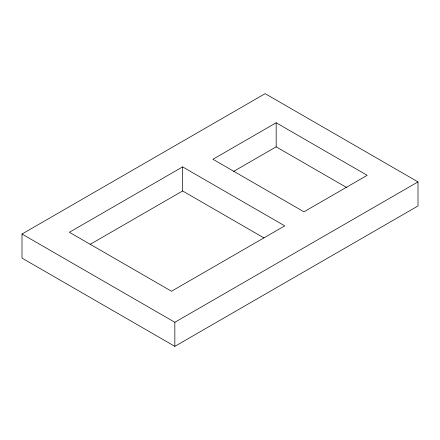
<?xml version="1.0" encoding="UTF-8"?>
<svg xmlns="http://www.w3.org/2000/svg" width="440" height="440" viewBox="0 0 440 440"><rect width="100%" height="100%" fill="white"/><g stroke="black" fill="none" stroke-linecap="round" stroke-linejoin="round"><path stroke-width="0.66" d="M22 234.036L265.161 93.654L418 181.896L418 205.964L174.84 346.346L22 258.104L22 234.036L174.84 322.284L418 181.896M182.622 166.892L69.383 232.271L171.507 291.236L284.752 225.858L182.622 166.892L182.622 190.96L90.134 244.36M276.166 122.771L212.944 159.269L303.952 211.816L367.175 175.312L276.166 122.771L276.166 146.839L346.951 187.704M233.624 171.397L276.166 146.839M182.622 190.96L263.967 237.924M174.84 322.284L174.84 346.346"/></g></svg>
